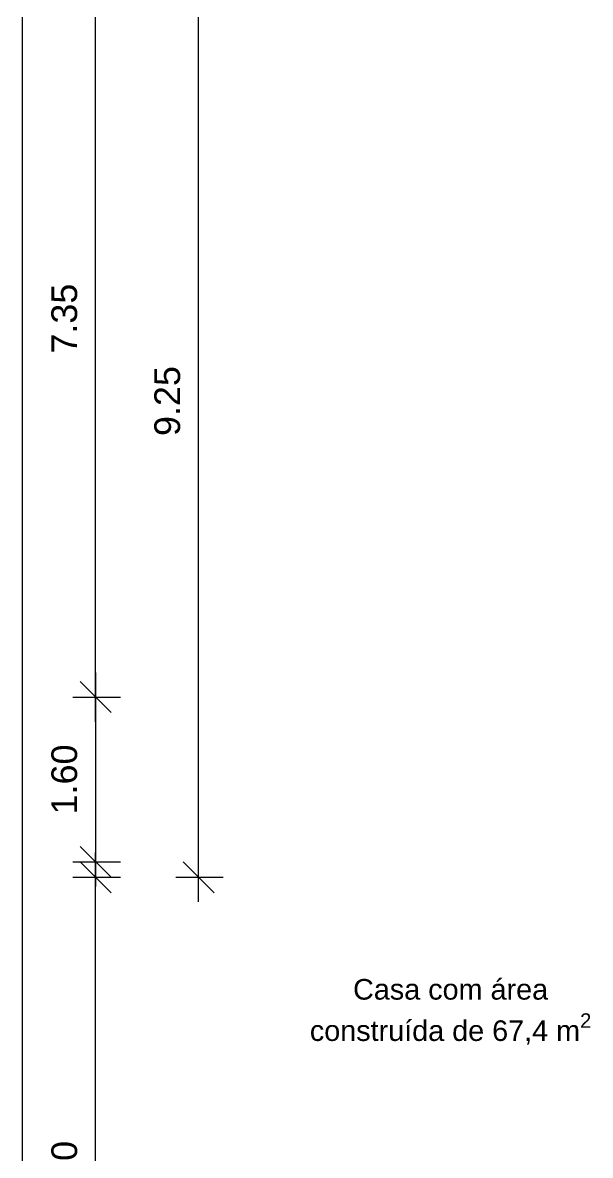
# Model space of a CAD drawing. Header units: metres. Extents: x 37 to 147, y -14 to 160.
# Drawn here: x 46.76 to 52.28, y -8.65 to 2.35 of the extents above; entities that cross this region are included whole.
import ezdxf

# ---------------------------------------------------------------- set-up
doc = ezdxf.new("R2010")
doc.units = ezdxf.units.M
doc.header["$MEASUREMENT"] = 0
for name, color, linetype, lineweight in [('A-ANNO-DIMS', 211, 'Continuous', 9), ('A-AREA-IDEN', 32, 'Continuous', 9), ('A-WALL', 18, 'Continuous', 9)]:
    doc.layers.add(name, color=color, linetype=linetype, lineweight=lineweight)
doc.styles.add('Arial', font='arial.ttf', dxfattribs={"height": 0.2})
doc.styles.add('Arial_1', font='arial.ttf', dxfattribs={"height": 0.25})
doc.dimstyles.new('CotaPadrão_-_Multi_Nucleo', dxfattribs={"dimscale": 0.3048, "dimtxt": 0.255065, "dimasz": 0.984252, "dimexe": 0.787402, "dimexo": 0.0625, "dimgap": 0.574147, "dimtad": 1, "dimrnd": 0.01, "dimzin": 0, "dimdsep": 46, "dimtxsty": 'Arial_1', "dimblk1": 'OBLIQUE', "dimblk2": 'OBLIQUE', "dimsah": 1, "dimcen": 0.09, "dimdle": 0.787402, "dimazin": 0, "dimtfac": 1, "dimtdec": 4, "dimtix": 1, "dimtmove": 0, "dimatfit": 3, "dimfxl": 0.787402, "dimfxlon": 1, "dimtvp": 1, "dimtfill": 1, "dimtolj": 1, "dimtzin": 0, "dimarcsym": 2})

# ---------------------------------------------------------------- blocks, each defined once
blk = doc.blocks.new('_Oblique')
at = {"color": 0, "linetype": 'ByBlock', "lineweight": -2}
blk.add_line((-0.5, -0.5), (0.5, 0.5), dxfattribs=at)
blk = doc.blocks.new('DIMBLOCK8-00-Térreo')
at = {"layer": 'A-ANNO-DIMS', "color": 0, "lineweight": -2, "transparency": 16777216}
for p, q in [((47.473, -4.444), (47.473, 3.386)), ((47.252, 3.146), (47.713, 3.146)), ((47.252, -4.204), (47.713, -4.204))]:
    blk.add_line(p, q, dxfattribs=at)
at = {"layer": 'Defpoints', "color": 0, "transparency": 16777216}
for p in [(47.233, 3.146), (47.473, 3.146), (47.233, -4.204)]:
    blk.add_point(p, dxfattribs=at)
at = {"layer": 'A-ANNO-DIMS', "color": 0, "lineweight": -2, "transparency": 16777216, "xscale": 0.2999999999999999, "yscale": 0.2999999999999999, "zscale": 0.2999999999999999}
for p, rotation in [((47.473, 3.146), 90), ((47.473, -4.204), 270)]:
    blk.add_blockref('_Oblique', p, dxfattribs=dict(at, rotation=rotation))
at = {"layer": 'A-ANNO-DIMS', "color": 0, "transparency": 16777216, "insert": (47.17, -0.529), "char_height": 0.25, "width": 0.80993, "attachment_point": 5, "rotation": 90, "style": 'Arial_1', "bg_fill": 3, "box_fill_scale": 1.25, "bg_fill_color": 256, "bg_fill_true_color": 13158600, "bg_fill_transparency": 0}
blk.add_mtext('\\A1;7.35', dxfattribs=at)
blk = doc.blocks.new('DIMBLOCK9-00-Térreo')
at = {"layer": 'A-ANNO-DIMS', "color": 0, "lineweight": -2, "transparency": 16777216}
for p, q in [((47.473, -3.964), (47.473, -6.044)), ((47.252, -4.204), (47.713, -4.204)), ((47.252, -5.804), (47.713, -5.804))]:
    blk.add_line(p, q, dxfattribs=at)
at = {"layer": 'Defpoints', "color": 0, "transparency": 16777216}
for p in [(47.233, -4.204), (47.233, -5.804), (47.473, -5.804)]:
    blk.add_point(p, dxfattribs=at)
at = {"layer": 'A-ANNO-DIMS', "color": 0, "lineweight": -2, "transparency": 16777216, "xscale": 0.2999999999999999, "yscale": 0.2999999999999999, "zscale": 0.2999999999999999}
for p, rotation in [((47.473, -4.204), 90), ((47.473, -5.804), 270)]:
    blk.add_blockref('_Oblique', p, dxfattribs=dict(at, rotation=rotation))
at = {"layer": 'A-ANNO-DIMS', "color": 0, "transparency": 16777216, "insert": (47.17, -5.004), "char_height": 0.25, "width": 0.80993, "attachment_point": 5, "rotation": 90, "style": 'Arial_1', "bg_fill": 3, "box_fill_scale": 1.25, "bg_fill_color": 256, "bg_fill_true_color": 13158600, "bg_fill_transparency": 0}
blk.add_mtext('\\A1;1.60', dxfattribs=at)
blk = doc.blocks.new('DIMBLOCK10-00-Térreo')
at = {"layer": 'A-ANNO-DIMS', "color": 0, "lineweight": -2, "transparency": 16777216}
for p, q in [((47.473, -11.994), (47.473, -5.714)), ((47.252, -5.954), (47.713, -5.954)), ((47.252, -11.754), (47.713, -11.754))]:
    blk.add_line(p, q, dxfattribs=at)
at = {"layer": 'Defpoints', "color": 0, "transparency": 16777216}
for p in [(47.233, -5.954), (47.473, -5.954), (47.233, -11.754)]:
    blk.add_point(p, dxfattribs=at)
at = {"layer": 'A-ANNO-DIMS', "color": 0, "lineweight": -2, "transparency": 16777216, "xscale": 0.2999999999999999, "yscale": 0.2999999999999999, "zscale": 0.2999999999999999}
for p, rotation in [((47.473, -5.954), 90), ((47.473, -11.754), 270)]:
    blk.add_blockref('_Oblique', p, dxfattribs=dict(at, rotation=rotation))
at = {"layer": 'A-ANNO-DIMS', "color": 0, "transparency": 16777216, "insert": (47.17, -8.854), "char_height": 0.25, "width": 0.80993, "attachment_point": 5, "rotation": 90, "style": 'Arial_1', "bg_fill": 3, "box_fill_scale": 1.25, "bg_fill_color": 256, "bg_fill_true_color": 13158600, "bg_fill_transparency": 0}
blk.add_mtext('\\A1;5.80', dxfattribs=at)
blk = doc.blocks.new('DIMBLOCK11-00-Térreo')
at = {"layer": 'A-ANNO-DIMS', "color": 0, "lineweight": -2, "transparency": 16777216}
for p, q in [((48.473, -6.194), (48.473, 3.536)), ((48.252, 3.296), (48.713, 3.296)), ((48.252, -5.954), (48.713, -5.954))]:
    blk.add_line(p, q, dxfattribs=at)
at = {"layer": 'Defpoints', "color": 0, "transparency": 16777216}
for p in [(48.233, 3.296), (48.473, 3.296), (48.233, -5.954)]:
    blk.add_point(p, dxfattribs=at)
at = {"layer": 'A-ANNO-DIMS', "color": 0, "lineweight": -2, "transparency": 16777216, "xscale": 0.2999999999999999, "yscale": 0.2999999999999999, "zscale": 0.2999999999999999}
for p, rotation in [((48.473, 3.296), 90), ((48.473, -5.954), 270)]:
    blk.add_blockref('_Oblique', p, dxfattribs=dict(at, rotation=rotation))
at = {"layer": 'A-ANNO-DIMS', "color": 0, "transparency": 16777216, "insert": (48.17, -1.329), "char_height": 0.25, "width": 0.80993, "attachment_point": 5, "rotation": 90, "style": 'Arial_1', "bg_fill": 3, "box_fill_scale": 1.25, "bg_fill_color": 256, "bg_fill_true_color": 13158600, "bg_fill_transparency": 0}
blk.add_mtext('\\A1;9.25', dxfattribs=at)

msp = doc.modelspace()

# ---------------------------------------------------------------- linework, layer by layer
at = {"layer": 'A-WALL', "lineweight": 25}
msp.add_line((46.764, -11.904), (46.764, 10.896), dxfattribs=at)

# ---------------------------------------------------------------- texts
at = {"layer": 'A-AREA-IDEN', "insert": (49.508, -6.942), "char_height": 0.2, "width": 2.82413, "attachment_point": 1, "style": 'Arial'}
msp.add_mtext('\\A1;\\pxqc;Casa com área construída de 67,4 m{\\H0.7x;\\S2^ ;}', dxfattribs=at)

# ---------------------------------------------------------------- dimensions: what is measured, and where the dimension line sits
at = {"layer": 'A-ANNO-DIMS'}
for base, p1, p2, override, picture, middle in [((48.473, 3.296), (48.233, -5.954), (48.233, 3.296), {"dimpost": '<>', "dimfxl": 9.25}, 'DIMBLOCK11-00-Térreo', (48.17, -1.329)), ((47.473, 3.146), (47.233, -4.204), (47.233, 3.146), {"dimpost": '<>', "dimfxl": 7.35}, 'DIMBLOCK8-00-Térreo', (47.17, -0.529))]:
    dim = msp.add_linear_dim(base=base, p1=p1, p2=p2, angle=90, dimstyle='CotaPadrão_-_Multi_Nucleo', override=override, dxfattribs=at)
    dim.commit()
    dim.dimension.update_dxf_attribs({"geometry": picture, "text_midpoint": middle})

# ---------------------------------------------------------------- next in the draw order: dimensions: what is measured, and where the dimension line sits
dim = msp.add_linear_dim(base=(47.473, -5.804), p1=(47.233, -4.204), p2=(47.233, -5.804), angle=90, dimstyle='CotaPadrão_-_Multi_Nucleo', override={"dimpost": '<>', "dimfxl": 1.6}, dxfattribs=at)
dim.commit()
dim.dimension.update_dxf_attribs({"geometry": 'DIMBLOCK9-00-Térreo', "text_midpoint": (47.17, -5.004)})

# ---------------------------------------------------------------- next in the draw order: dimensions: what is measured, and where the dimension line sits
dim = msp.add_linear_dim(base=(47.473, -5.954), p1=(47.233, -11.754), p2=(47.233, -5.954), angle=90, dimstyle='CotaPadrão_-_Multi_Nucleo', override={"dimpost": '<>', "dimfxl": 5.8}, dxfattribs=at)
dim.commit()
dim.dimension.update_dxf_attribs({"geometry": 'DIMBLOCK10-00-Térreo', "text_midpoint": (47.17, -8.854)})

doc.saveas('drawing.dxf')
